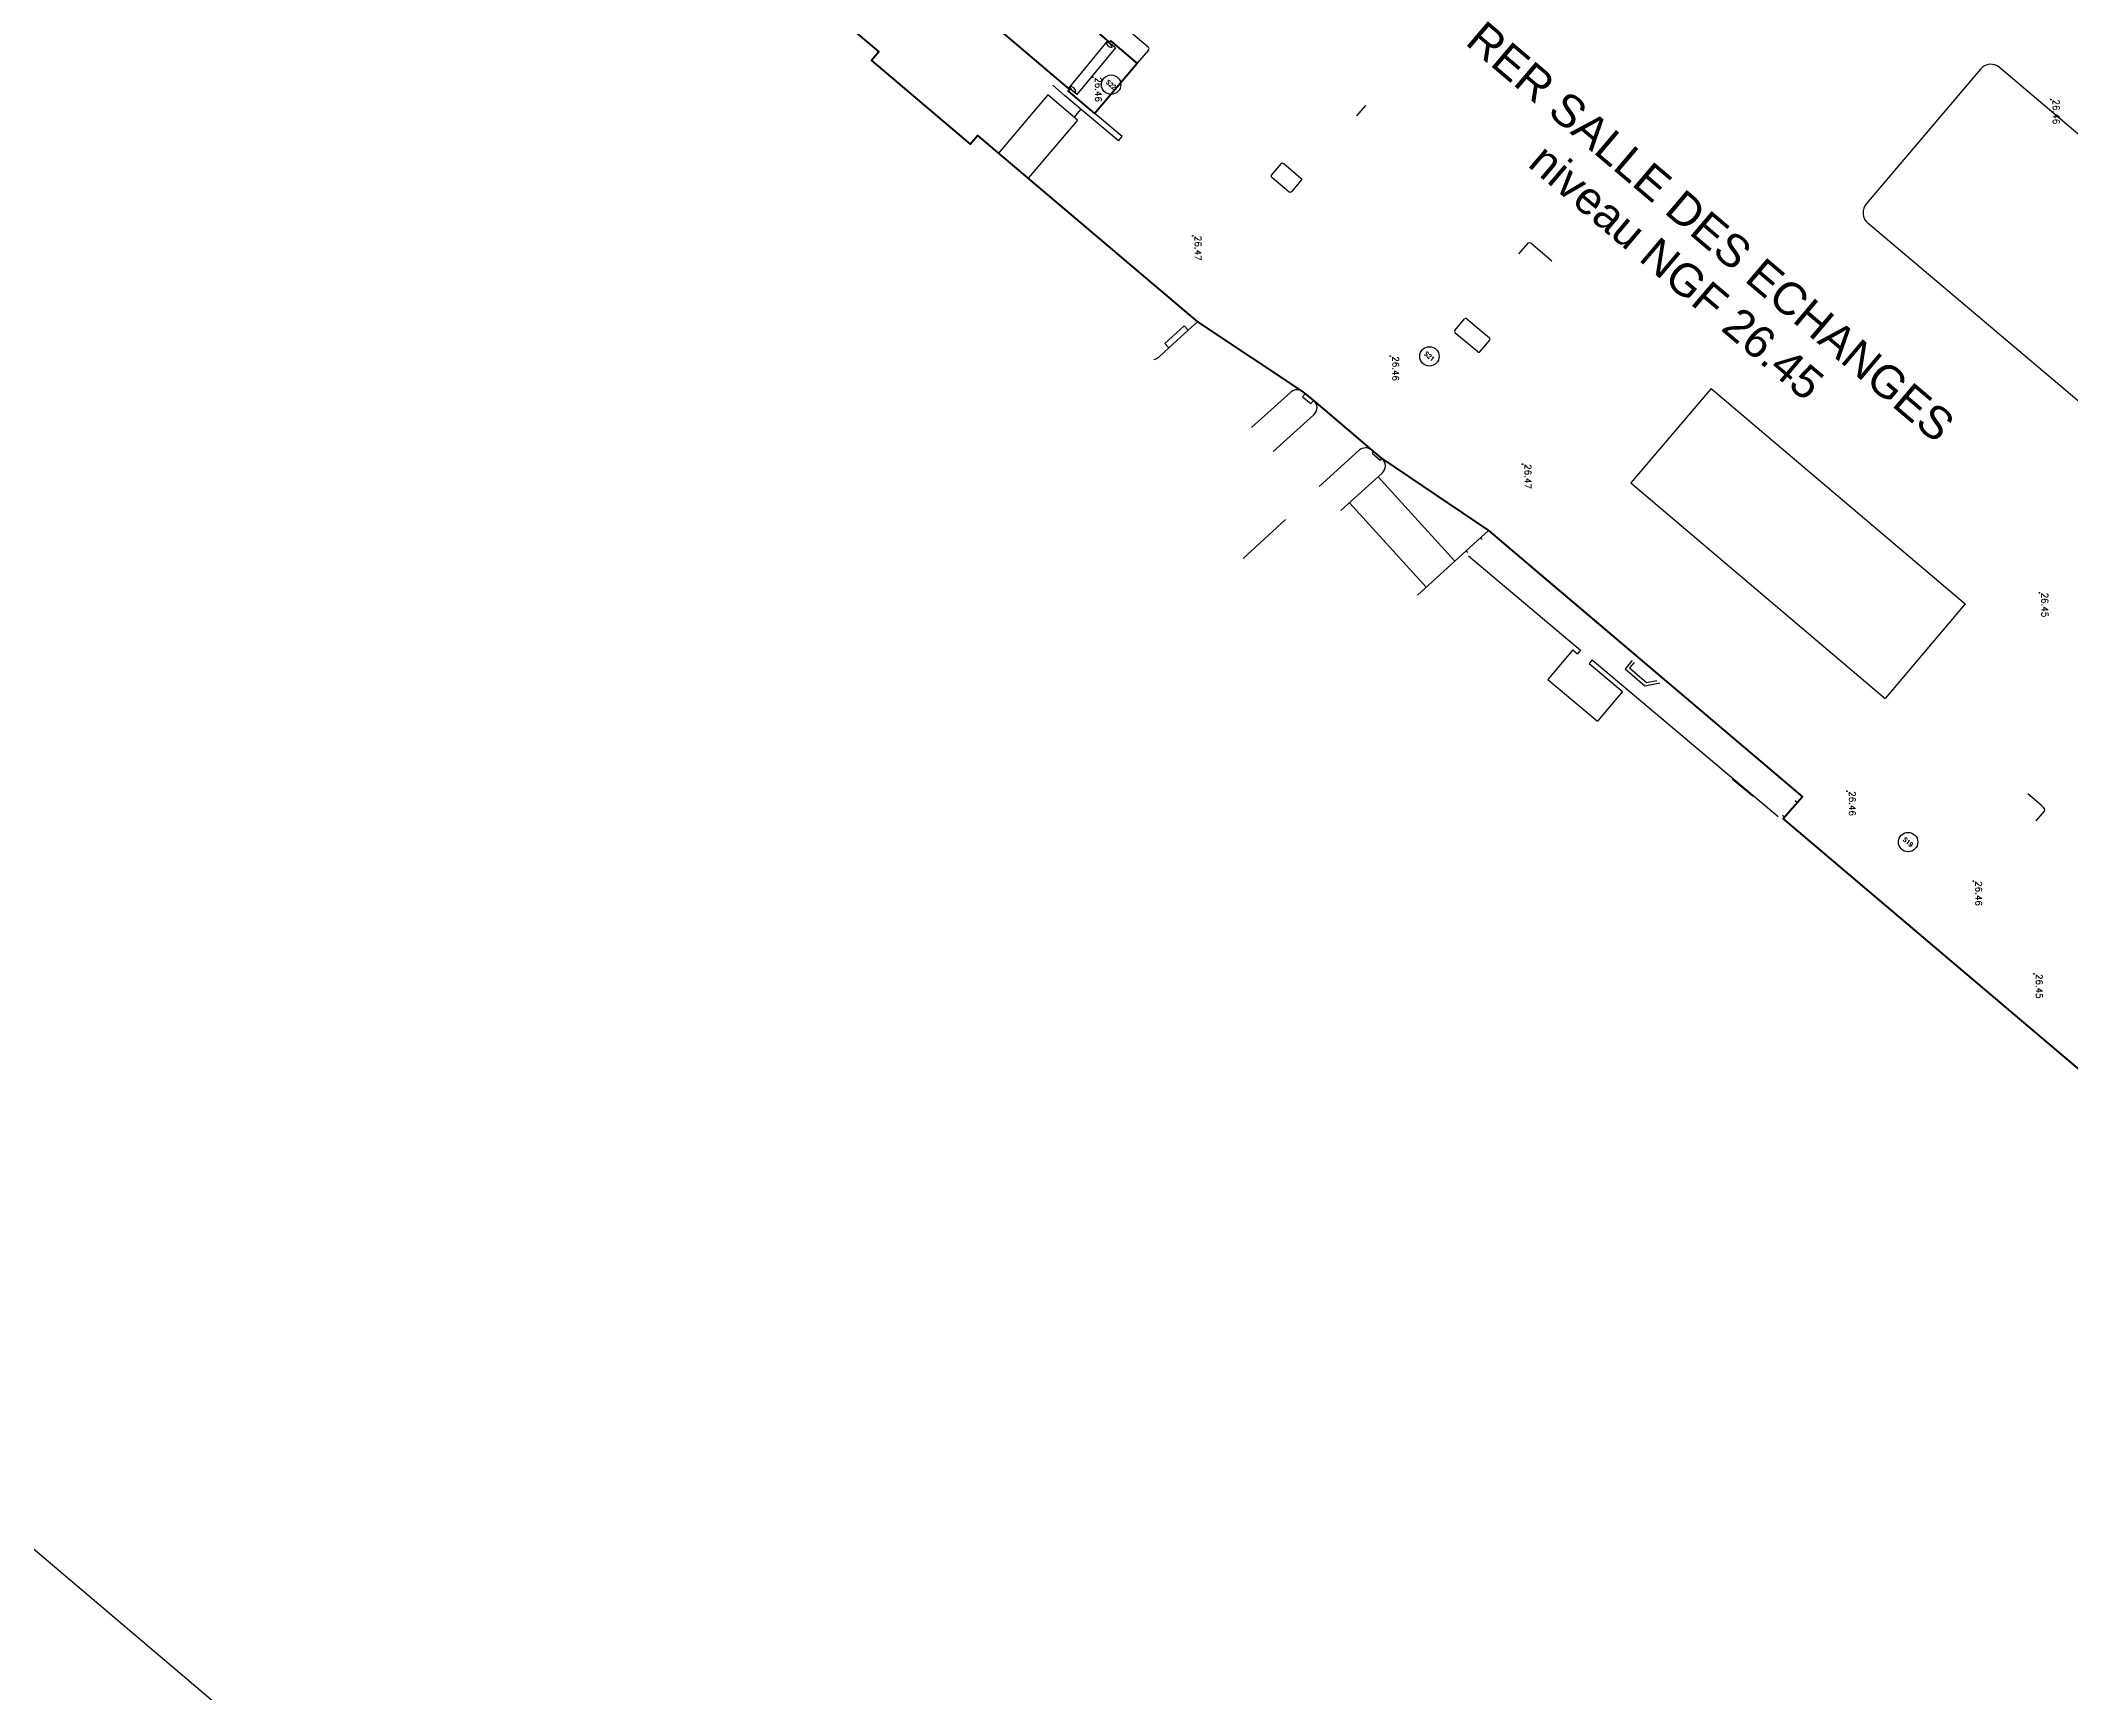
# Model space of a CAD drawing. Header units: metres. Extents: x 1653773 to 1654374, y 8182561 to 8183166.
# Drawn here: x 1653975.3 to 1654069.6, y 8182745.2 to 8182821.9 of the extents above; entities that cross this region are included whole.
import ezdxf
from ezdxf.enums import TextEntityAlignment as Align

# ---------------------------------------------------------------- set-up
doc = ezdxf.new("R2010")
doc.units = ezdxf.units.M
doc.header["$LTSCALE"] = 2
doc.header["$PDMODE"] = 32
doc.header["$PDSIZE"] = 0.03
for name, color, linetype in [('schema', 7, 'Continuous'), ('TOP4R-ALTIT-_-E', 1, 'Continuous'), ('TOP4R-BATIS-_-E', 1, 'Continuous'), ('TOP4R-BATIS-RPT-E', 8, 'Continuous'), ('TOP4R-EQUIP-_-E', 3, 'Continuous'), ('TOP4R-SCAN-TRUEVIEW-E', 7, 'Continuous')]:
    doc.layers.add(name, color=color, linetype=linetype)
doc.layers.add('TOP4R-SURFACE-_-E', color=7, linetype='Continuous', lineweight=40)
doc.styles.add('Arial', font='ARIAL.TTF')
doc.styles.add('Romanc 2', font='Romanc.shx', dxfattribs={"width": 0.99, "height": 0.5})
doc.styles.get("Standard").update_dxf_attribs({"font": 'txt.shx'})

# ---------------------------------------------------------------- blocks, each defined once
blk = doc.blocks.new('TOPM-ALTIT-_-E')
at = {"color": 0}
blk.add_point((0, 0), dxfattribs=at)
blk = doc.blocks.new('cdr_shm')
blk.add_line((0, 0), (1, 0))
at = {"flags": 4}
blk.add_attdef('FEUILLE', text='', height=0.05, dxfattribs=at).set_placement((0.05, 0.05), align=Align.BOTTOM_LEFT)

msp = doc.modelspace()

# ---------------------------------------------------------------- linework, layer by layer
at = {"layer": 'TOP4R-BATIS-_-E'}
for p, q in [((1654026.746, 8182821.629), (1654012.268, 8182833.887)), ((1654019.607, 8182822.626), (1654023.09, 8182819.661)), ((1654024.949, 8182821.867), (1654023.983, 8182822.687)), ((1654013.144, 8182822.345), (1654014.234, 8182821.42)), ((1654024.949, 8182821.867), (1654025.001, 8182821.928)), ((1654026.226, 8182820.891), (1654025.001, 8182821.928)), ((1654014.234, 8182821.42), (1654013.89, 8182821.014)), ((1654013.89, 8182821.014), (1654018.478, 8182817.123)), ((1654026.748, 8182821.489), (1654026.226, 8182820.891)), ((1654022.306, 8182819.861), (1654022.861, 8182819.389)), ((1654065.377, 8182820.613), (1654060.084, 8182814.373)), ((1654076.379, 8182812.105), (1654066.261, 8182820.686)), ((1654025.358, 8182817.284), (1654022.861, 8182819.389)), ((1654023.028, 8182819.588), (1654023.09, 8182819.661)), ((1654025.528, 8182817.481), (1654023.028, 8182819.588)), ((1654018.823, 8182817.53), (1654018.478, 8182817.123)), ((1654021.324, 8182815.409), (1654018.823, 8182817.53)), ((1654025.358, 8182817.284), (1654025.528, 8182817.481)), ((1654025.169, 8182812.146), (1654021.324, 8182815.409)), ((1654070.251, 8182804.907), (1654060.161, 8182813.444)), ((1654029.024, 8182808.874), (1654025.169, 8182812.146)), ((1654027.507, 8182807.865), (1654028.409, 8182808.685)), ((1654028.593, 8182808.482), (1654027.692, 8182807.663)), ((1654028.593, 8182808.482), (1654028.409, 8182808.685)), ((1654028.593, 8182808.482), (1654029.024, 8182808.874)), ((1654040.975, 8182808.477), (1654041.427, 8182809.011)), ((1654041.533, 8182809.019), (1654042.586, 8182808.127)), ((1654027.228, 8182807.241), (1654027.692, 8182807.663)), ((1654027.692, 8182807.663), (1654027.507, 8182807.865)), ((1654042.036, 8182807.479), (1654040.983, 8182808.371)), ((1654042.141, 8182807.487), (1654042.594, 8182808.021)), ((1654052.875, 8182805.787), (1654049.152, 8182801.397)), ((1654052.875, 8182805.787), (1654064.671, 8182795.782)), ((1654033.363, 8182805.614), (1654031.539, 8182803.967)), ((1654033.91, 8182805.389), (1654034.03, 8182805.537)), ((1654033.91, 8182805.389), (1654034.289, 8182805.081)), ((1654033.917, 8182805.628), (1654034.03, 8182805.537)), ((1654034.03, 8182805.537), (1654034.409, 8182805.229)), ((1654034.409, 8182805.229), (1654034.289, 8182805.081)), ((1654034.409, 8182805.229), (1654034.42, 8182805.22)), ((1654034.437, 8182804.562), (1654032.545, 8182802.854)), ((1654037.12, 8182802.921), (1654037.204, 8182802.85)), ((1654037.204, 8182802.85), (1654037.14, 8182802.774)), ((1654037.204, 8182802.85), (1654037.577, 8182802.536)), ((1654037.14, 8182802.774), (1654037.513, 8182802.46)), ((1654037.577, 8182802.536), (1654037.513, 8182802.46)), ((1654037.577, 8182802.536), (1654037.591, 8182802.524)), ((1654049.152, 8182801.397), (1654060.947, 8182791.392)), ((1654042.534, 8182799.183), (1654039.24, 8182796.189)), ((1654044.407, 8182797.596), (1654042.534, 8182799.183)), ((1654041.572, 8182798.164), (1654041.5, 8182798.243)), ((1654042.245, 8182798.776), (1654042.173, 8182798.855)), ((1654064.671, 8182795.782), (1654060.947, 8182791.392)), ((1654053.858, 8182787.644), (1654054.818, 8182786.846)), ((1654056.222, 8182785.795), (1654057.108, 8182786.822)), ((1654056.192, 8182785.967), (1654056.294, 8182785.879)), ((1654056.78, 8182786.649), (1654056.882, 8182786.561)), ((1654064.136, 8182779.087), (1654056.222, 8182785.795)), ((1654069.598, 8182774.449), (1654064.136, 8182779.087))]:
    msp.add_line(p, q, dxfattribs=at)
at = {"layer": 'TOP4R-BATIS-_-E', "flags": 128}
for points in [[(1654036.821, 8182818.915), (1654036.412, 8182818.434)], [(1654043.946, 8182812.026), (1654044.395, 8182812.537), (1654044.448, 8182812.555), (1654044.52, 8182812.532), (1654045.483, 8182811.714)], [(1654036.536, 8182802.91), (1654034.676, 8182801.224)], [(1654037.603, 8182801.853), (1654035.684, 8182800.113)], [(1654044.407, 8182797.596), (1654050.692, 8182792.262), (1654057.108, 8182786.822)], [(1654067.966, 8182785.711), (1654068.348, 8182786.163), (1654068.37, 8182786.234), (1654068.326, 8182786.316), (1654068.194, 8182786.427), (1654067.578, 8182786.956)]]:
    msp.add_lwpolyline(points, dxfattribs=at)
msp.add_lwpolyline([(1654033.84, 8182815.446), (1654033.387, 8182814.912, -0.414214), (1654033.282, 8182814.904), (1654032.481, 8182815.583, -0.414214), (1654032.472, 8182815.688), (1654032.925, 8182816.222, -0.414214), (1654033.031, 8182816.231), (1654033.832, 8182815.552, -0.414214)], format="xyb", close=True, dxfattribs=at)
at = {"layer": 'TOP4R-BATIS-_-E'}
for centre, radius, start, end in [((1654026.687, 8182821.558), 0.0921, 318.81327, 49.74735), ((1654065.856, 8182820.208), 0.627, 49.6963, 139.6963), ((1654060.587, 8182813.947), 0.659, 139.6963, 229.76602), ((1654041.032, 8182808.428), 0.075, 139.6963, 229.6963), ((1654041.485, 8182808.962), 0.075, 49.6963, 139.6963), ((1654042.537, 8182808.07), 0.075, 319.6963, 49.6963), ((1654026.867, 8182807.638), 0.536, 284.94464, 312.27093), ((1654042.084, 8182807.536), 0.075, 229.6963, 319.6963), ((1654033.649, 8182805.298), 0.426, 50.88163, 132.07871), ((1654034.147, 8182804.884), 0.433, 312.07871, 50.88163), ((1654036.834, 8182802.581), 0.444, 49.9233, 132.20646), ((1654037.304, 8182802.183), 0.446, 312.20646, 49.9233)]:
    msp.add_arc(centre, radius, start, end, dxfattribs=at)
at = {"layer": 'TOP4R-BATIS-RPT-E'}
for p, q in [((1654041.617, 8182798.005), (1654046.814, 8182793.629)), ((1654046.458, 8182793.641), (1654045.299, 8182792.264)), ((1654046.458, 8182793.641), (1654046.673, 8182793.461)), ((1654046.814, 8182793.629), (1654046.673, 8182793.461)), ((1654047.35, 8182793.178), (1654047.208, 8182793.01)), ((1654047.208, 8182793.01), (1654048.753, 8182791.709)), ((1654047.35, 8182793.178), (1654055.979, 8182785.914)), ((1654049.203, 8182793.146), (1654048.879, 8182792.765)), ((1654048.879, 8182792.765), (1654049.801, 8182791.981)), ((1654049.299, 8182793.064), (1654049.08, 8182792.806)), ((1654049.08, 8182792.806), (1654049.873, 8182792.132)), ((1654045.299, 8182792.264), (1654047.594, 8182790.332)), ((1654048.753, 8182791.709), (1654047.594, 8182790.332)), ((1654049.801, 8182791.981), (1654050.488, 8182792.115)), ((1654049.873, 8182792.132), (1654050.357, 8182792.226))]:
    msp.add_line(p, q, dxfattribs=at)
at = {"layer": 'TOP4R-EQUIP-_-E'}
for p, q in [((1654024.842, 8182821.903), (1654023.05, 8182819.748)), ((1654025.217, 8182821.592), (1654024.842, 8182821.903)), ((1654025.217, 8182821.592), (1654023.424, 8182819.437)), ((1654022.084, 8182819.409), (1654019.791, 8182816.713)), ((1654023.455, 8182818.243), (1654022.084, 8182819.409)), ((1654023.424, 8182819.437), (1654023.05, 8182819.748)), ((1654023.455, 8182818.243), (1654021.162, 8182815.547)), ((1654023.308, 8182818.368), (1654023.627, 8182818.744)), ((1654037.411, 8182801.679), (1654040.971, 8182797.763)), ((1654036.079, 8182800.468), (1654039.639, 8182796.552)), ((1654033.121, 8182799.702), (1654031.149, 8182797.88))]:
    msp.add_line(p, q, dxfattribs=at)
for centre, start, end in [((1654024.815, 8182821.59), 5.14405, 94.24855), ((1654025.053, 8182821.871), 185.14405, 274.24855), ((1654023.118, 8182819.549), 5.14405, 94.24855), ((1654023.356, 8182819.83), 185.14405, 274.24855)]:
    msp.add_arc(centre, 0.258, start, end, dxfattribs=at)
at = {"layer": 'TOP4R-SCAN-TRUEVIEW-E'}
for centre in [(1654025.02, 8182819.888), (1654039.796, 8182807.273), (1654062.017, 8182784.721)]:
    msp.add_circle(centre, 0.45, dxfattribs=at)
at = {"layer": 'TOP4R-SURFACE-_-E', "color": 6, "flags": 128}
msp.add_lwpolyline([(1654024.255, 8182818.554), (1654026.226, 8182820.891), (1654025.001, 8182821.928), (1654024.949, 8182821.867), (1654023.983, 8182822.687), (1654016.505, 8182829.051), (1654011.386, 8182833.428), (1654009.494, 8182831.221), (1654014.63, 8182826.863), (1654019.607, 8182822.626), (1654023.09, 8182819.661), (1654023.028, 8182819.588), (1654024.255, 8182818.554)], dxfattribs=at)
at = {"layer": 'TOP4R-SURFACE-_-E', "color": 5, "flags": 128}
msp.add_lwpolyline([(1654013.144, 8182822.345), (1654014.234, 8182821.42), (1654013.89, 8182821.014), (1654018.478, 8182817.123), (1654018.823, 8182817.53), (1654029.024, 8182808.874), (1654033.917, 8182805.628), (1654034.42, 8182805.22), (1654037.12, 8182802.921), (1654037.591, 8182802.524), (1654042.534, 8182799.183), (1654057.108, 8182786.822), (1654056.222, 8182785.795), (1654064.136, 8182779.087), (1654069.598, 8182774.449), (1654071.855, 8182772.549)], dxfattribs=at)

# ---------------------------------------------------------------- block references
at = {"layer": 'schema', "xscale": 418.0000000000001, "yscale": 176.2, "zscale": 418, "rotation": 319.6963014441582}
msp.add_blockref('cdr_shm', (1653817.858, 8182885.19), dxfattribs=at)
msp.add_blockref('cdr_shm', (1653817.858, 8182885.19), dxfattribs=at)
at = {"layer": 'TOP4R-ALTIT-_-E'}
ref = msp.add_blockref('TOPM-ALTIT-_-E', (1654024.177, 8182820.233), dxfattribs=at)
ref.add_attrib('ALT', '26.46', (1654024.277, 8182820.233), dxfattribs={"height": 0.3, "rotation": 270, "style": 'Romanc 2', "width": 0.99})
ref = msp.add_blockref('TOPM-ALTIT-_-E', (1654068.643, 8182819.197), dxfattribs=at)
ref.add_attrib('ALT', '26.46', (1654068.743, 8182819.197), dxfattribs={"height": 0.3, "rotation": 270, "style": 'Romanc 2', "width": 0.99})
ref = msp.add_blockref('TOPM-ALTIT-_-E', (1654028.807, 8182812.868), dxfattribs=at)
ref.add_attrib('ALT', '26.47', (1654028.907, 8182812.868), dxfattribs={"height": 0.3, "rotation": 270, "style": 'Romanc 2', "width": 0.99})
ref = msp.add_blockref('TOPM-ALTIT-_-E', (1654037.977, 8182807.276), dxfattribs=at)
ref.add_attrib('ALT', '26.46', (1654038.077, 8182807.276), dxfattribs={"height": 0.3, "rotation": 270, "style": 'Romanc 2', "width": 0.99})
ref = msp.add_blockref('TOPM-ALTIT-_-E', (1654044.118, 8182802.267), dxfattribs=at)
ref.add_attrib('ALT', '26.47', (1654044.218, 8182802.267), dxfattribs={"height": 0.3, "rotation": 270, "style": 'Romanc 2', "width": 0.99})
ref = msp.add_blockref('TOPM-ALTIT-_-E', (1654068.113, 8182796.3), dxfattribs=at)
ref.add_attrib('ALT', '26.45', (1654068.213, 8182796.3), dxfattribs={"height": 0.3, "rotation": 270, "style": 'Romanc 2', "width": 0.99})
ref = msp.add_blockref('TOPM-ALTIT-_-E', (1654059.177, 8182787.082), dxfattribs=at)
ref.add_attrib('ALT', '26.46', (1654059.277, 8182787.082), dxfattribs={"height": 0.3, "rotation": 270, "style": 'Romanc 2', "width": 0.99})
ref = msp.add_blockref('TOPM-ALTIT-_-E', (1654065.046, 8182782.906), dxfattribs=at)
ref.add_attrib('ALT', '26.46', (1654065.146, 8182782.906), dxfattribs={"height": 0.3, "rotation": 270, "style": 'Romanc 2', "width": 0.99})
ref = msp.add_blockref('TOPM-ALTIT-_-E', (1654067.856, 8182778.597), dxfattribs=at)
ref.add_attrib('ALT', '26.45', (1654067.956, 8182778.597), dxfattribs={"height": 0.3, "rotation": 270, "style": 'Romanc 2', "width": 0.99})

# ---------------------------------------------------------------- texts
at = {"layer": 'TOP4R-SCAN-TRUEVIEW-E', "style": 'Romanc 2', "width": 0.99}
for s, p in [('S22', (1654025.02, 8182819.888)), ('S21', (1654039.796, 8182807.273)), ('S19', (1654062.017, 8182784.721))]:
    msp.add_text(s, height=0.2, rotation=319.6963, dxfattribs=at).set_placement(p, align=Align.MIDDLE_CENTER)
at = {"layer": 'TOP4R-SURFACE-_-E', "style": 'Arial'}
for s, p in [('RER SALLE DES ECHANGES', (1654052.372, 8182812.497)), ('niveau NGF 26.45', (1654050.79, 8182810.632))]:
    msp.add_text(s, height=1.5, rotation=319.6963, dxfattribs=at).set_placement(p, align=Align.CENTER)

doc.saveas('drawing.dxf')
